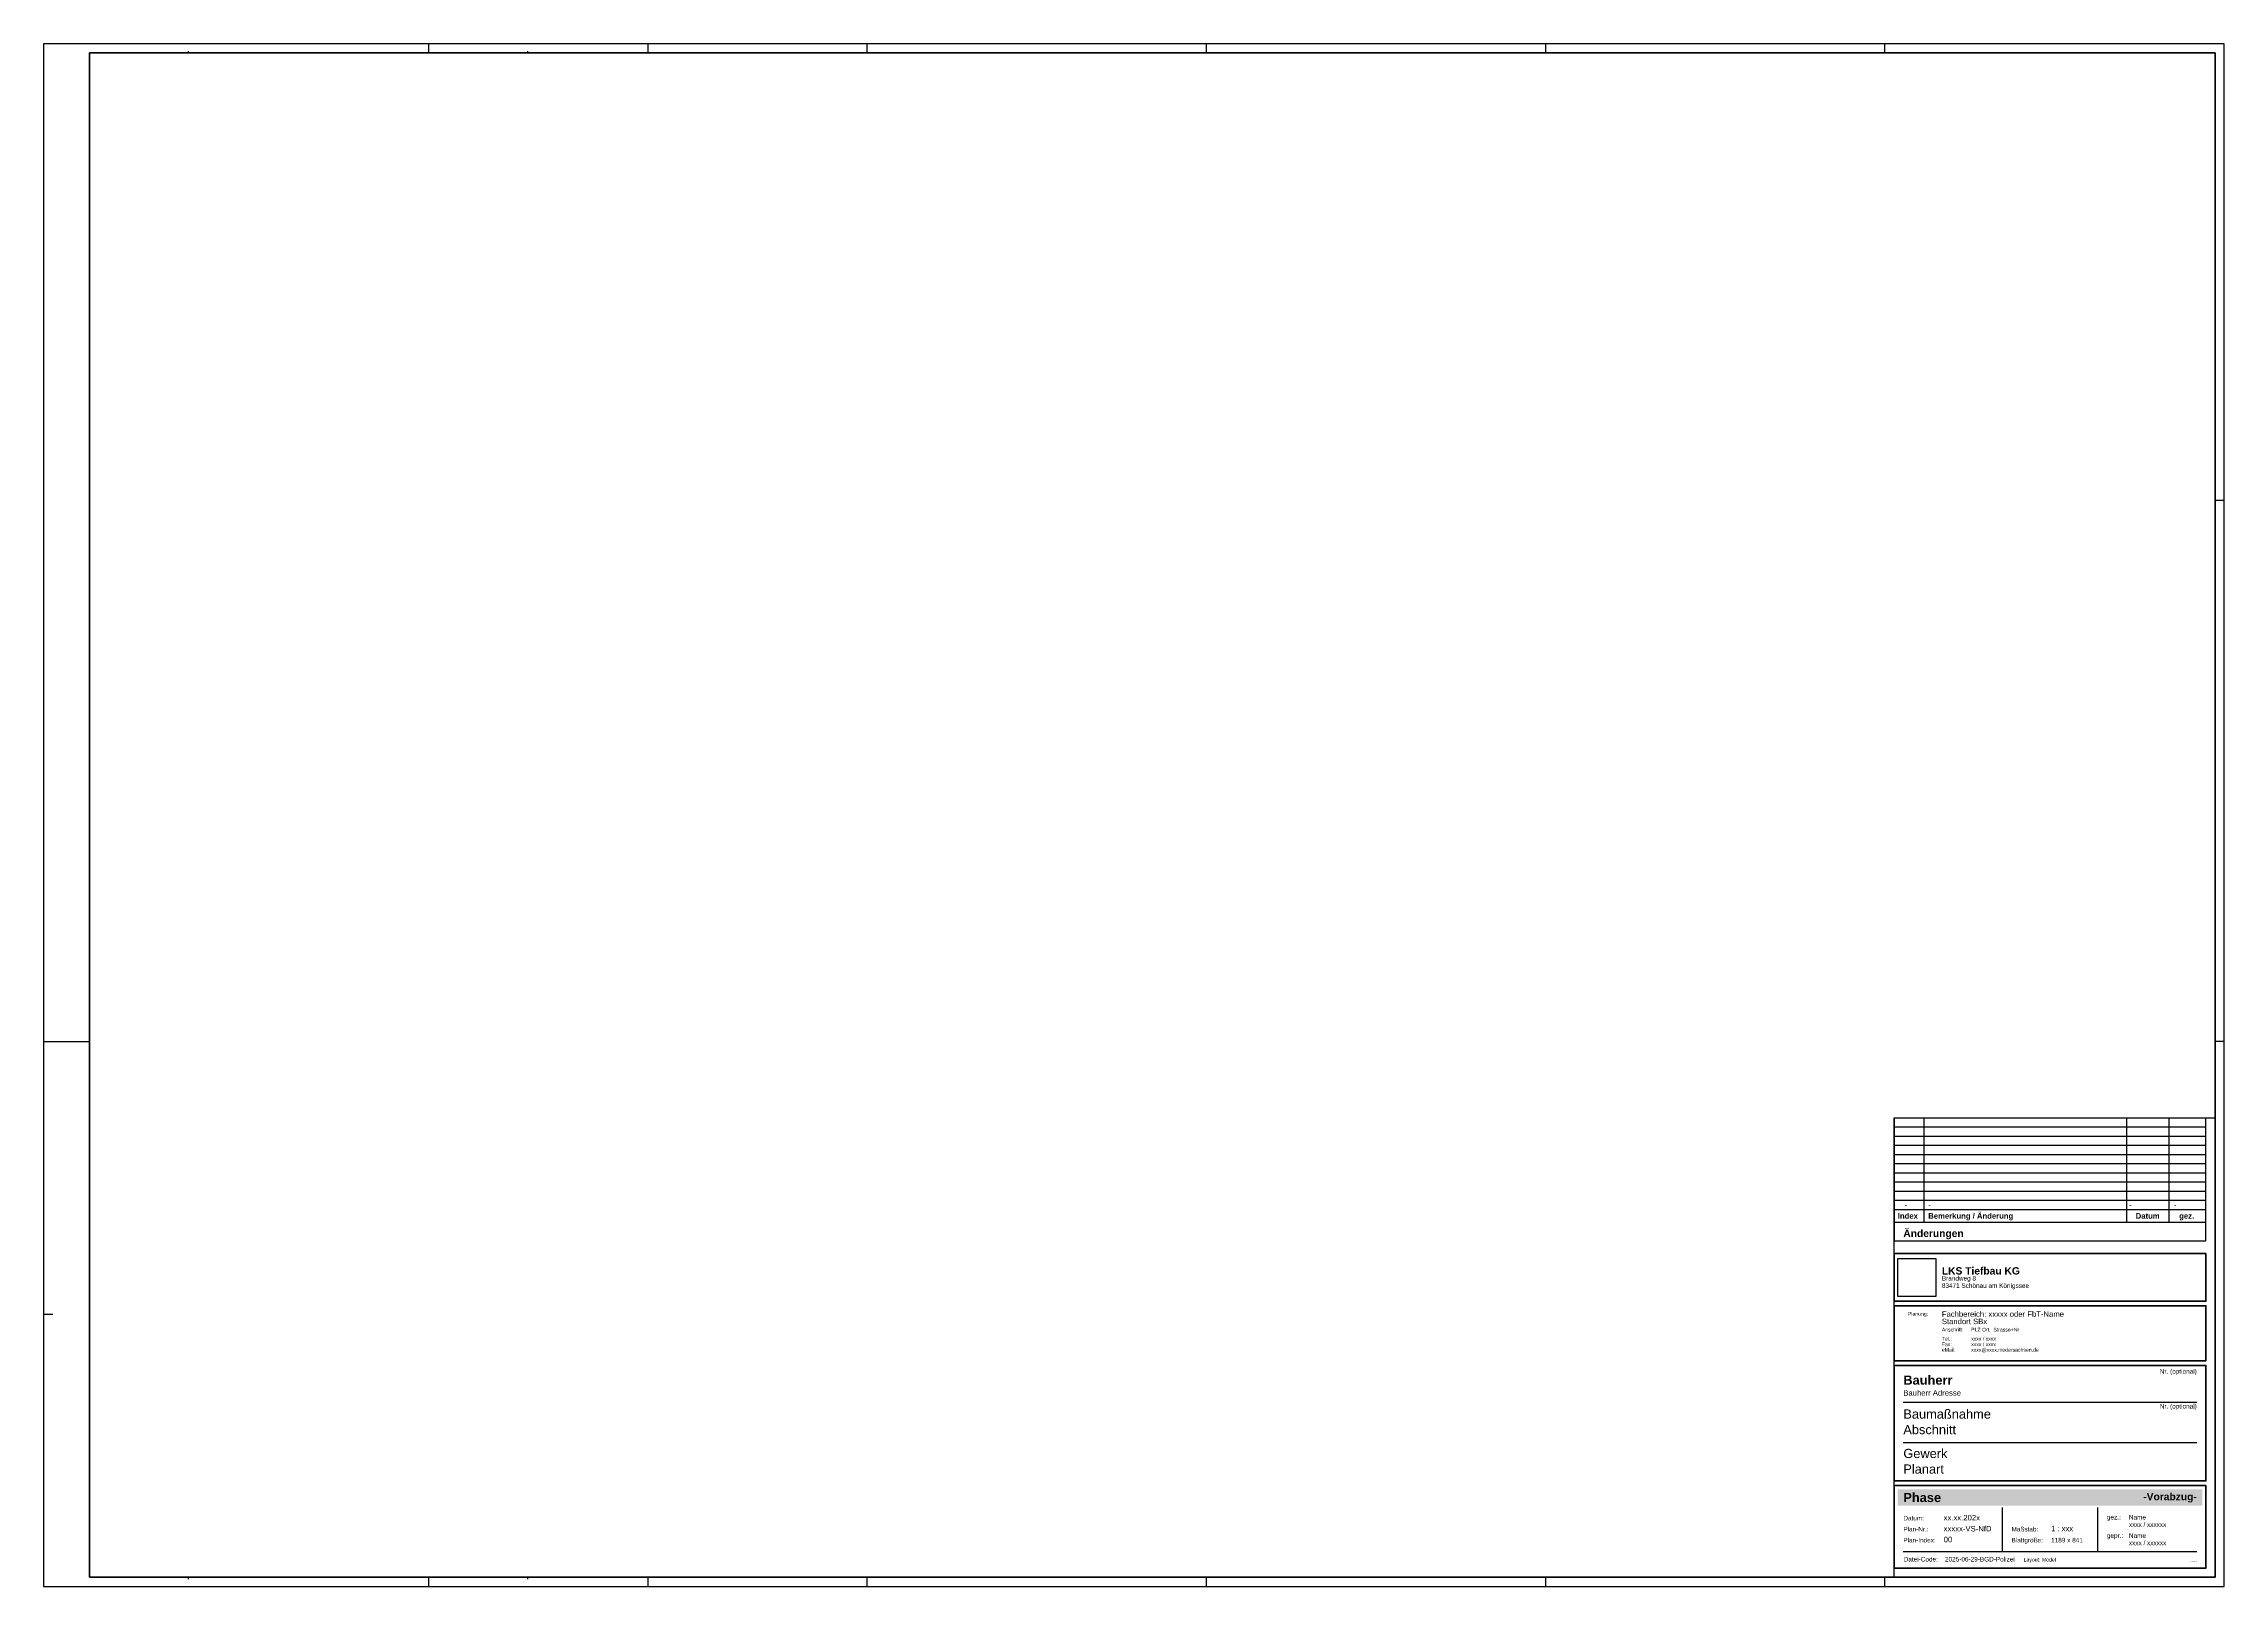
# Paper-space layout 'A0' of a CAD drawing. Header units: metres, sheet in millimetres. Extents: x 0 to 1189, y 0 to 841.
import ezdxf
from ezdxf.enums import TextEntityAlignment as Align

# ---------------------------------------------------------------- set-up
doc = ezdxf.new("R2010")
doc.units = ezdxf.units.M
doc.layers.add('0_Plankopf', color=7, linetype='Continuous')
doc.styles.add('Arial', font='arial.ttf')
doc.styles.add('Arial (fett)', font='arialbd.ttf')
doc.styles.add('SBN-TXT', font='arial.ttf')
picture_1 = doc.add_image_def('image1.jpg', size_in_pixel=(5906, 5906))

# ---------------------------------------------------------------- blocks, each defined once
blk = doc.blocks.new('ZeichRahmen_A0')
at = {"layer": '0_Plankopf'}
for p, q in [((79, 836), (79, 837)), ((210, 836), (210, 841)), ((264, 836), (264, 837)), ((329.5, 841), (329.5, 836)), ((449, 836), (449, 841)), ((634, 836), (634, 841)), ((819, 836), (819, 841)), ((1004, 836), (1004, 841)), ((1189, 592), (1184, 592)), ((0, 297), (25, 297)), ((1189, 297), (1184, 297)), ((0, 148.5), (5, 148.5)), ((79, 4), (79, 5)), ((210, 0), (210, 5)), ((264, 4), (264, 5)), ((329.5, 5), (329.5, 0)), ((449, 0), (449, 5)), ((634, 0), (634, 5)), ((819, 0), (819, 5)), ((1004, 0), (1004, 5))]:
    blk.add_line(p, q, dxfattribs=at)
blk.add_lwpolyline([(0, 0), (1189, 0), (1189, 841), (0, 841)], close=True, dxfattribs=at)
at = {"layer": '0_Plankopf', "lineweight": 80}
blk.add_lwpolyline([(25, 5), (1184, 5), (1184, 836), (25, 836)], close=True, dxfattribs=at)
blk = doc.blocks.new('SBN-PK_Änderungen')
at = {"layer": '0_Plankopf'}
for p, q in [((-175, 366.5), (-5, 366.5)), ((-175, 366.5), (-175, 299.5)), ((-175, 361.5), (-5, 361.5)), ((-158.9, 366.5), (-158.9, 309.5)), ((-48.1, 309.5), (-48.1, 366.5)), ((-25, 309.5), (-25, 366.5)), ((-5, 299.5), (-5, 366.5)), ((-175, 356.5), (-5, 356.5)), ((-175, 351.5), (-5, 351.5)), ((-175, 346.5), (-5, 346.5)), ((-175, 341.5), (-5, 341.5)), ((-175, 336.5), (-5, 336.5)), ((-175, 331.5), (-5, 331.5)), ((-175, 326.5), (-5, 326.5)), ((-175, 321.5), (-5, 321.5)), ((-175, 316.5), (-5, 316.5)), ((-175, 309.5), (-5, 309.5)), ((-175, 299.5), (-5, 299.5))]:
    blk.add_line(p, q, dxfattribs=at)
for s, height, style, p in [('Index', 3, 'Arial (fett)', (-173, 311.5)), ('-', 3, 'Arial', (-169.2, 317.5)), ('-', 3, 'Arial', (-156.4, 317.5)), ('Bemerkung / Änderung', 3, 'Arial (fett)', (-156.4, 311.5)), ('-', 3, 'Arial', (-46.9, 317.5)), ('Datum', 3, 'Arial (fett)', (-43.3, 311.5)), ('-', 3, 'Arial', (-22.5, 317.5)), ('gez.', 3, 'Arial (fett)', (-19.6, 311.5)), ('Änderungen', 4, 'Arial (fett)', (-170, 301.5))]:
    blk.add_text(s, height=height, dxfattribs=dict(at, style=style)).set_placement(p)
blk = doc.blocks.new('SBN-PK_PlanVerfasser')
at = {"layer": '0_Plankopf', "style": 'Arial'}
for s, p in [('Anschrift:', (26, -14)), ('Tel.:', (26, -19)), ('eMail:', (26, -25)), ('Fax:', (26, -22))]:
    blk.add_text(s, height=2, dxfattribs=at).set_placement(p)
for tag, p, height in [('PLAN_VERFASSER_1', (26, -6), 3), ('PLAN_VERFASSER_2', (26, -10), 3), ('PLAN_VERFASSER_ANSCHRIFT', (42, -14), 2), ('PLAN_VERFASSER_TEL', (42, -19), 2), ('PLAN_VERFASSER_FAX', (42, -22), 2), ('PLAN_VERFASSER_EMAIL', (42, -25), 2)]:
    blk.add_attdef(tag, p, '', height=height, dxfattribs=at)
blk = doc.blocks.new('SBN-PK_Schriftkopf')
at = {"layer": '0_Plankopf'}
h = blk.add_hatch(color=254, dxfattribs=at)
h.dxf.hatch_style = 2
h.paths.add_polyline_path([(-7, 48), (-173, 48), (-173, 39), (-7, 39)])
h.paths.add_polyline_path([(-171.3, 39.6), (-144.6, 39.6), (-144.6, 47.4), (-171.3, 47.4)], flags=24)
h.paths.add_polyline_path([(-30.3, 40.9), (-9, 40.9), (-9, 47.1), (-30.3, 47.1)], flags=24)
at = {"layer": '0_Plankopf', "color": 8}
for p, q in [((-170, 95.5), (-10, 95.5)), ((-170, 73.5), (-10, 73.5)), ((-116, 14), (-116, 38)), ((-64, 14), (-64, 38)), ((-170, 14), (-10, 14))]:
    blk.add_line(p, q, dxfattribs=at)
at = {"layer": '0_Plankopf', "lineweight": 50}
for points in [[(-175, 176.5), (-5, 176.5), (-5, 150.5), (-175, 150.5)], [(-175, 148), (-5, 148), (-5, 118), (-175, 118)], [(-175, 115.5), (-5, 115.5), (-5, 52.5), (-175, 52.5)], [(-175, 50), (-5, 50), (-5, 5), (-175, 5)]]:
    blk.add_lwpolyline(points, close=True, dxfattribs=at)
at = {"layer": '0_Plankopf', "style": 'Arial'}
blk.add_text('Planung:', height=2, dxfattribs=at).set_placement((-162, 142), align=Align.BOTTOM_CENTER)
for s, p in [('Datum:', (-170, 31)), ('Plan-Nr.:', (-170, 25)), ('Maßstab:', (-111, 25)), ('gez.:', (-59, 31.5)), ('Plan-Index:', (-170, 19)), ('Blattgröße:', (-111, 19)), ('gepr.:', (-59, 21.5))]:
    blk.add_text(s, height=2.5, dxfattribs=at).set_placement(p)
at = {"layer": '0_Plankopf', "attachment_point": 7}
for s, insert, char_height, width, style in [('LKS Tiefbau KG  ', (-149, 165), 4, 140, 'Arial (fett)'), ('83471 Schönau am Königssee', (-149, 157), 2.5, 125, 'Arial'), ('Brandweg 8', (-149, 161), 2.5, 125, 'Arial'), ('Datei-Code:    2025-06-29-BGD-Polizei     {\\H0.8x;Layout: Model}', (-169.8, 8), 2.5, 140.899, 'Arial')]:
    blk.add_mtext(s, dxfattribs=dict(at, insert=insert, char_height=char_height, width=width, style=style))
at = {"layer": '0_Plankopf'}
for tag, p, height, style in [('Bauherr', (-170, 105), 5, 'Arial (fett)'), ('Bauherr_ADRESSE', (-170, 99), 3, 'Arial'), ('Abschnitt', (-170, 78), 5, 'Arial'), ('Bauvorhaben', (-170, 86.5), 5, 'Arial'), ('PLANINHALT_Z1', (-170, 65), 5, 'Arial'), ('PLANINHALT_Z2', (-170, 56.5), 5, 'Arial'), ('PHASE', (-170, 41), 5, 'Arial (fett)'), ('DATUM', (-148, 31), 3, 'Arial'), ('PLAN-NR', (-148, 25), 3, 'Arial'), ('M', (-89.5, 25), 3, 'Arial'), ('GEZ_NAME', (-47, 31.5), 2.5, 'Arial'), ('GEZ_TEL', (-47, 27.5), 2.5, 'Arial'), ('GEPR_NAME', (-47, 21.5), 2.5, 'Arial'), ('INDEX', (-148, 19), 3, 'Arial'), ('BLATT-GR', (-89.5, 19), 2.5, 'Arial'), ('GEPR_TEL', (-47, 17.5), 2.5, 'Arial')]:
    blk.add_attdef(tag, p, '', height=height, dxfattribs=dict(at, style=style))
at = {"layer": '0_Plankopf', "style": 'Arial'}
for tag, p in [('NR-1', (-10, 111)), ('NR-2', (-10, 92))]:
    blk.add_attdef(tag, text='', height=2.5, dxfattribs=at).set_placement(p, align=Align.RIGHT)
at = {"layer": '0_Plankopf', "color": 30, "style": 'Arial (fett)'}
blk.add_attdef('STAND', text='', height=4, dxfattribs=at).set_placement((-10, 42), align=Align.RIGHT)
image = blk.add_image(picture_1, insert=(-173, 153), size_in_units=(20.8, 20.8))
image.dxf.flags = 7

psp = doc.layouts.new('A0')

# ---------------------------------------------------------------- linework, layer by layer
at = {"layer": '0_Plankopf'}
psp.add_lwpolyline([(24.9, 4.9), (1008.9, 4.9), (1008.9, 255.4), (1183.9, 255.4), (1183.9, 835.9), (24.9, 835.9)], close=True, dxfattribs=at)

# ---------------------------------------------------------------- block references
for name, p in [('ZeichRahmen_A0', (-0.1, -0.1)), ('SBN-PK_Änderungen', (1183.9, -111.1))]:
    psp.add_blockref(name, p, dxfattribs=at)
ref = psp.add_blockref('SBN-PK_Schriftkopf', (1183.9, 4.9), dxfattribs=at)
ref.add_attrib('LIEGENSCHAFT_Z1', 'Bauherr', (1013.9, 109.9), dxfattribs={"height": 5, "style": 'Arial (fett)'})
ref.add_attrib('LIEGENSCHAFT_ADRESSE', 'Bauherr Adresse', (1013.9, 103.9), dxfattribs={"height": 3, "style": 'Arial'})
ref.add_attrib('NR-1', 'Nr. (optional)', dxfattribs={"height": 2.5, "style": 'Arial'}).set_placement((1173.9, 115.9), align=Align.RIGHT)
ref.add_attrib('GEBAEUDE', 'Baumaßnahme', (1013.9, 91.4), dxfattribs={"height": 5, "style": 'Arial'})
ref.add_attrib('NR-2', 'Nr. (optional)', dxfattribs={"height": 2.5, "style": 'Arial'}).set_placement((1173.9, 96.9), align=Align.RIGHT)
ref.add_attrib('MASSNAHME', 'Abschnitt', (1013.9, 82.9), dxfattribs={"height": 5, "style": 'Arial'})
ref.add_attrib('PLANINHALT_Z1', 'Gewerk', (1013.9, 69.9), dxfattribs={"height": 5, "style": 'Arial'})
ref.add_attrib('PLANINHALT_Z2', 'Planart', (1013.9, 61.4), dxfattribs={"height": 5, "style": 'Arial'})
ref.add_attrib('PHASE', 'Phase', (1013.9, 45.9), dxfattribs={"height": 5, "style": 'Arial (fett)'})
ref.add_attrib('STAND', '-Vorabzug-', dxfattribs={"color": 30, "height": 4, "style": 'Arial (fett)'}).set_placement((1173.9, 46.9), align=Align.RIGHT)
ref.add_attrib('DATUM', 'xx.xx.202x', (1035.9, 35.9), dxfattribs={"height": 3, "style": 'Arial'})
ref.add_attrib('PLAN-NR', 'xxxxx-VS-NfD', (1035.9, 29.9), dxfattribs={"height": 3, "style": 'Arial'})
ref.add_attrib('INDEX', '00', (1035.9, 24), dxfattribs={"height": 3, "style": 'Arial'})
ref.add_attrib('M', '1 : xxx', (1094.4, 30), dxfattribs={"height": 3, "style": 'Arial'})
ref.add_attrib('BLATT-GR', '1189 x 841', (1094.5, 23.9), dxfattribs={"height": 2.5, "style": 'Arial'})
ref.add_attrib('GEZ_NAME', 'Name', (1136.9, 36.4), dxfattribs={"height": 2.5, "style": 'Arial'})
ref.add_attrib('GEZ_TEL', 'xxxx / xxxxxx', (1136.9, 32.4), dxfattribs={"height": 2.5, "style": 'Arial'})
ref.add_attrib('GEPR_NAME', 'Name', (1136.9, 26.4), dxfattribs={"height": 2.5, "style": 'Arial'})
ref.add_attrib('GEPR_TEL', 'xxxx / xxxxxx', (1136.9, 22.4), dxfattribs={"height": 2.5, "style": 'Arial'})
psp.add_blockref('SBN-PK_PlanVerfasser', (1008.9, 152.9), dxfattribs=at).add_auto_attribs({'PLAN_VERFASSER_1': 'Fachbereich: xxxxx oder FbT-Name', 'PLAN_VERFASSER_2': 'Standort SBx', 'PLAN_VERFASSER_ANSCHRIFT': 'PLZ Ort,  Strasse+Nr', 'PLAN_VERFASSER_TEL': 'xxxx / xxxx', 'PLAN_VERFASSER_FAX': 'xxxx / xxxx', 'PLAN_VERFASSER_EMAIL': 'xxxx@xxxx.niedersachsen.de'})

# ---------------------------------------------------------------- texts
at = {"layer": '0_Plankopf', "insert": (1173.9, 12.9), "char_height": 2, "attachment_point": 9, "style": 'SBN-TXT'}
psp.add_mtext_dynamic_manual_height_columns('----', width=23.313, gutter_width=10, heights=[-2.59], dxfattribs=at)

# ---------------------------------------------------------------- viewports
at = {"layer": '0_Plankopf'}
vp = psp.add_viewport(center=(604.4, 420.4), size=(1159, 831), view_center_point=(210, 148.5), view_height=307.1617, dxfattribs=at)
vp.dxf.flags = 0x10000  # cut along an outline
vp.dxf.clipping_boundary_handle = psp.add_lwpolyline([(24.9, 4.9), (1008.9, 4.9), (1008.9, 255.4), (1183.9, 255.4), (1183.9, 835.9), (24.9, 835.9)], format="xyb", close=True, dxfattribs={"invisible": 1}).dxf.handle

doc.saveas('drawing.dxf')
